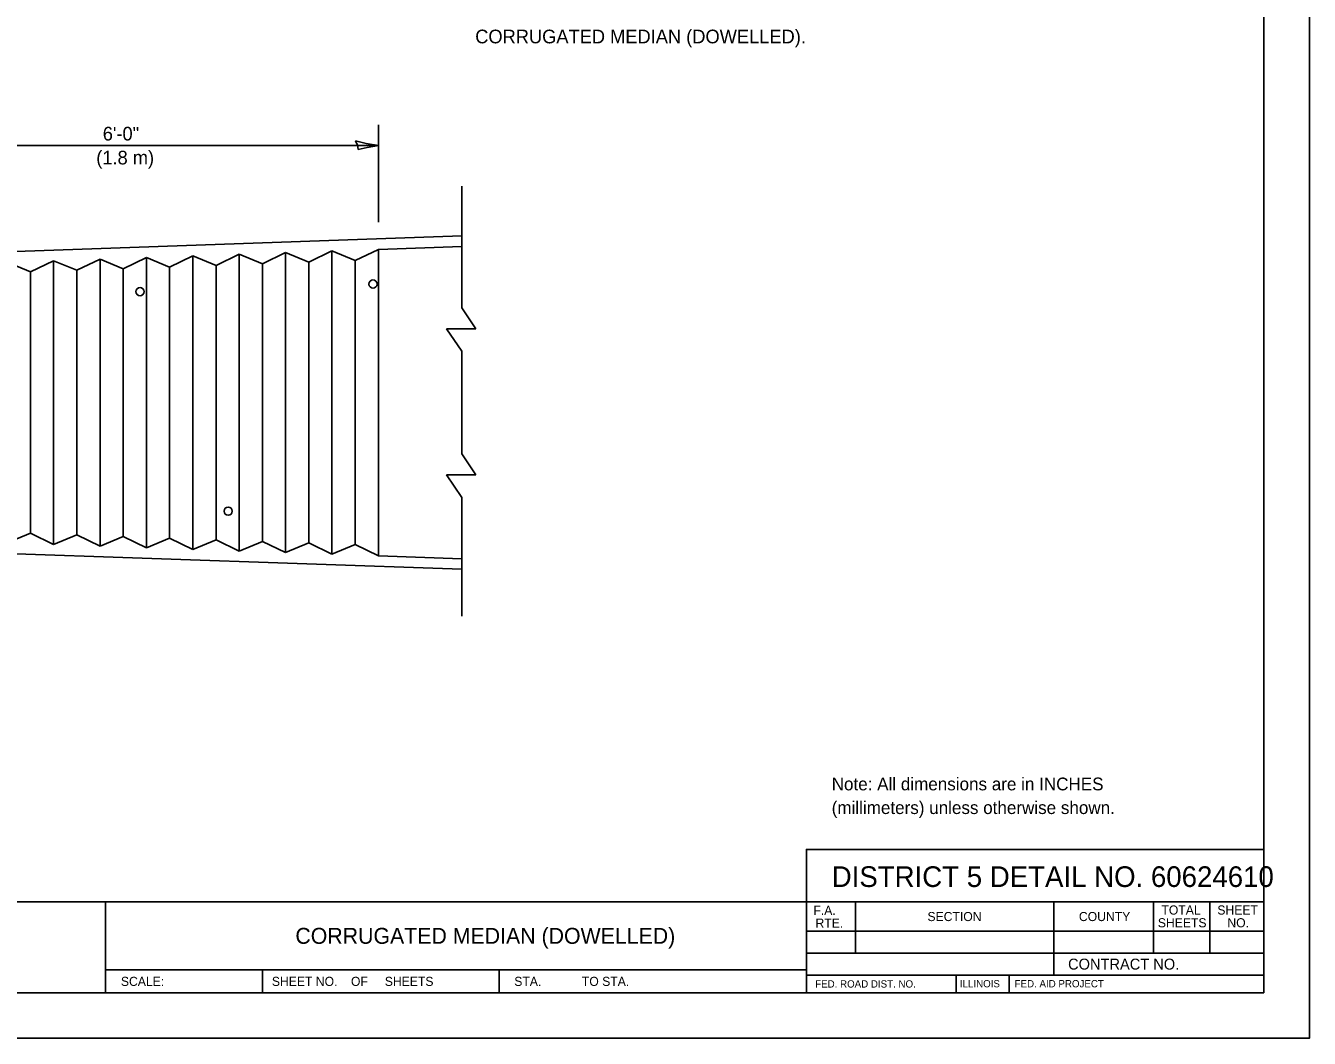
# Model space of a CAD drawing. Extents: x 99709 to 100389, y 99955 to 100395.
# Drawn here: x 100107.2 to 100389.3, y 99954.7 to 100177.1 of the extents above; entities that cross this region are included whole.
import ezdxf

# ---------------------------------------------------------------- set-up
doc = ezdxf.new("R2010")
doc.units = 0
for name, color, linetype in [('Design_PR_Back of Gutter or Curb line', 7, 'Continuous'), ('Design_PR_Roadway Dimensions', 7, 'Continuous'), ('Design_PR_Roadway Notes', 7, 'Continuous'), ('Level 43', 7, 'Continuous'), ('ROW_EX_Private Boundary Items', 7, 'Continuous'), ('Sheets_50 Reference Boundary', 7, 'Continuous'), ('Sheets_General Details', 7, 'Continuous'), ('Sheets_Printer Plotting Border', 7, 'Continuous')]:
    doc.layers.add(name, color=color, linetype=linetype)

msp = doc.modelspace()

# ---------------------------------------------------------------- linework, layer by layer
at = {"layer": 'Design_PR_Back of Gutter or Curb line'}
for p, q in [((100203.01, 100141.89), (100203.01, 100115.15)), ((99812.25, 100117.3), (100203.01, 100130.94)), ((100149.03, 100124.46), (100154.13, 100126.94)), ((100154.13, 100126.94), (100154.13, 100061.74)), ((100154.13, 100126.94), (100159.22, 100124.82)), ((100159.22, 100124.82), (100164.32, 100127.29)), ((100164.32, 100127.29), (100164.32, 100061.39)), ((100164.32, 100127.29), (100169.42, 100125.18)), ((100169.42, 100125.18), (100174.51, 100127.65)), ((100174.51, 100127.65), (100174.51, 100061.03)), ((100174.51, 100127.65), (100179.61, 100125.53)), ((100179.61, 100125.53), (100184.71, 100128)), ((100184.71, 100128), (100203.01, 100128.65)), ((100184.71, 100128), (100184.71, 100060.68)), ((100103.16, 100125.16), (100108.26, 100123.04)), ((100108.26, 100123.04), (100113.35, 100125.51)), ((100113.35, 100125.51), (100113.35, 100063.17)), ((100113.35, 100125.51), (100118.45, 100123.4)), ((100118.45, 100123.4), (100123.55, 100125.87)), ((100123.55, 100125.87), (100123.55, 100062.81)), ((100123.55, 100125.87), (100128.64, 100123.75)), ((100128.64, 100123.75), (100133.74, 100126.22)), ((100133.74, 100126.22), (100133.74, 100062.45)), ((100133.74, 100126.22), (100138.84, 100124.11)), ((100138.84, 100124.11), (100143.93, 100126.58)), ((100138.84, 100124.11), (100138.84, 100064.58)), ((100143.93, 100126.58), (100143.93, 100062.1)), ((100143.93, 100126.58), (100149.03, 100124.46)), ((100149.03, 100124.46), (100149.03, 100064.23)), ((100159.22, 100124.82), (100159.22, 100063.87)), ((100169.42, 100125.18), (100169.42, 100063.51)), ((100179.61, 100125.53), (100179.61, 100063.16)), ((100108.26, 100123.04), (100108.26, 100065.65)), ((100118.45, 100123.4), (100118.45, 100065.29)), ((100128.64, 100123.75), (100128.64, 100064.94)), ((100203.01, 100115.15), (100206.13, 100110.55)), ((100206.13, 100110.55), (100199.67, 100110.55)), ((100199.67, 100110.55), (100203.01, 100105.61)), ((100203.01, 100105.61), (100203.01, 100083.06)), ((100203.01, 100083.06), (100206.13, 100078.46)), ((100206.13, 100078.46), (100199.67, 100078.46)), ((100199.67, 100078.46), (100203.01, 100073.52)), ((100203.01, 100073.52), (100203.01, 100047.46)), ((99813.86, 100071.33), (100203.01, 100057.74)), ((100103.16, 100063.52), (100108.26, 100065.65)), ((100108.26, 100065.65), (100113.35, 100063.17)), ((100113.35, 100063.17), (100118.45, 100065.29)), ((100118.45, 100065.29), (100123.55, 100062.81)), ((100123.55, 100062.81), (100128.64, 100064.94)), ((100128.64, 100064.94), (100133.74, 100062.45)), ((100133.74, 100062.45), (100138.84, 100064.58)), ((100138.84, 100064.58), (100143.93, 100062.1)), ((100143.93, 100062.1), (100149.03, 100064.23)), ((100149.03, 100064.23), (100154.13, 100061.74)), ((100154.13, 100061.74), (100159.22, 100063.87)), ((100159.22, 100063.87), (100164.32, 100061.39)), ((100164.32, 100061.39), (100169.42, 100063.51)), ((100169.42, 100063.51), (100174.51, 100061.03)), ((100174.51, 100061.03), (100179.61, 100063.16)), ((100179.61, 100063.16), (100184.71, 100060.68)), ((100184.71, 100060.68), (100203.01, 100060.04))]:
    msp.add_line(p, q, dxfattribs=at)
at = {"layer": 'Level 43'}
for p, q in [((100184.71, 100133.95), (100184.71, 100155.36)), ((100067.48, 100150.77), (100184.71, 100150.77))]:
    msp.add_line(p, q, dxfattribs=at)
msp.add_lwpolyline([(100179.71, 100151.81), (100180.12, 100150.85), (100180.27, 100149.93), (100182.21, 100150.33), (100184.71, 100150.77), (100182.04, 100151.25)], close=True, dxfattribs=at)
at = {"layer": 'ROW_EX_Private Boundary Items'}
for centre in [(100183.51, 100120.37), (100132.34, 100118.71), (100151.71, 100070.51)]:
    msp.add_circle(centre, 0.898, dxfattribs=at)
at = {"layer": 'Sheets_50 Reference Boundary'}
msp.add_lwpolyline([(99749.26, 100384.73), (100379.26, 100384.73), (100379.26, 99984.74), (99749.26, 99984.74)], close=True, dxfattribs=at)
at = {"layer": 'Sheets_General Details'}
for p, q in [((100389.26, 99954.74), (100389.26, 100394.74)), ((99749.26, 99984.74), (100379.26, 99984.74)), ((100124.74, 99984.74), (100124.74, 99964.74)), ((100278.74, 99984.74), (100278.74, 99964.74)), ((100289.55, 99984.74), (100289.55, 99973.43)), ((100333.15, 99984.74), (100333.15, 99968.63)), ((100354.99, 99984.74), (100354.99, 99973.43)), ((100367.4, 99984.74), (100367.4, 99973.43)), ((100278.74, 99978.23), (100379.26, 99978.23)), ((100278.74, 99973.43), (100379.26, 99973.43)), ((100124.74, 99969.74), (100278.74, 99969.74)), ((100159.26, 99969.74), (100159.26, 99964.74)), ((100211.26, 99969.74), (100211.26, 99964.74)), ((100278.74, 99968.63), (100379.26, 99968.63)), ((100311.69, 99968.63), (100311.69, 99964.74)), ((100323.29, 99968.63), (100323.29, 99964.74)), ((100389.26, 99954.74), (99709.26, 99954.74))]:
    msp.add_line(p, q, dxfattribs=at)
for points in [[(99749.26, 100384.74), (100379.26, 100384.74), (100379.26, 99964.74), (99749.26, 99964.74)], [(100278.74, 99984.74), (100379.26, 99984.74), (100379.26, 99996.23), (100278.74, 99996.23)]]:
    msp.add_lwpolyline(points, close=True, dxfattribs=at)
at = {"layer": 'Sheets_Printer Plotting Border'}
msp.add_lwpolyline([(99709.26, 99954.74), (100389.26, 99954.74), (100389.26, 100394.74), (99709.26, 100394.74)], close=True, dxfattribs=at)

# ---------------------------------------------------------------- texts
at = {"layer": 'Design_PR_Roadway Dimensions'}
for s, p in [('6\'-0"', (100124.15, 100151.9)), ('(1.8 m)', (100122.72, 100146.65))]:
    msp.add_text(s, height=3, dxfattribs=at).set_placement(p)
at = {"layer": 'Design_PR_Roadway Notes'}
msp.add_text('   CORRUGATED MEDIAN (DOWELLED). ', height=3, dxfattribs=at).set_placement((100202.64, 100173.24))
at = {"layer": 'Sheets_General Details'}
for s, height, p in [('Note: All dimensions are in INCHES', 2.8003, (100284.31, 100009.19)), ('(millimeters) unless otherwise shown.', 2.8003, (100284.31, 100003.99)), ('DISTRICT 5 DETAIL NO. 60624610   ', 4.5381, (100284.32, 99987.97)), ('F.A.', 2, (100280.29, 99981.84)), ('TOTAL', 2, (100356.76, 99981.91)), ('SHEET', 2, (100369.05, 99981.91)), ('RTE.', 2, (100280.75, 99979.04)), ('SECTION', 2, (100305.35, 99980.48)), ('COUNTY', 2, (100338.63, 99980.48)), ('SHEETS', 2, (100355.97, 99979.11)), ('NO.', 2, (100371.25, 99979.11)), ('CORRUGATED MEDIAN (DOWELLED)', 3.5, (100166.47, 99975.49)), ('CONTRACT NO.      ', 2.4, (100336.25, 99969.83)), ('SCALE:          ', 2, (100128.13, 99966.24)), ('SHEET NO.    OF     SHEETS', 2, (100161.3, 99966.24)), ('STA.            TO STA.            ', 2, (100214.56, 99966.24)), ('FED. ROAD DIST. NO.  ', 1.6, (100280.68, 99965.88)), ('ILLINOIS', 1.6, (100312.47, 99965.93)), ('FED. AID PROJECT', 1.6, (100324.5, 99965.93))]:
    msp.add_text(s, height=height, dxfattribs=at).set_placement(p)

doc.saveas('drawing.dxf')
